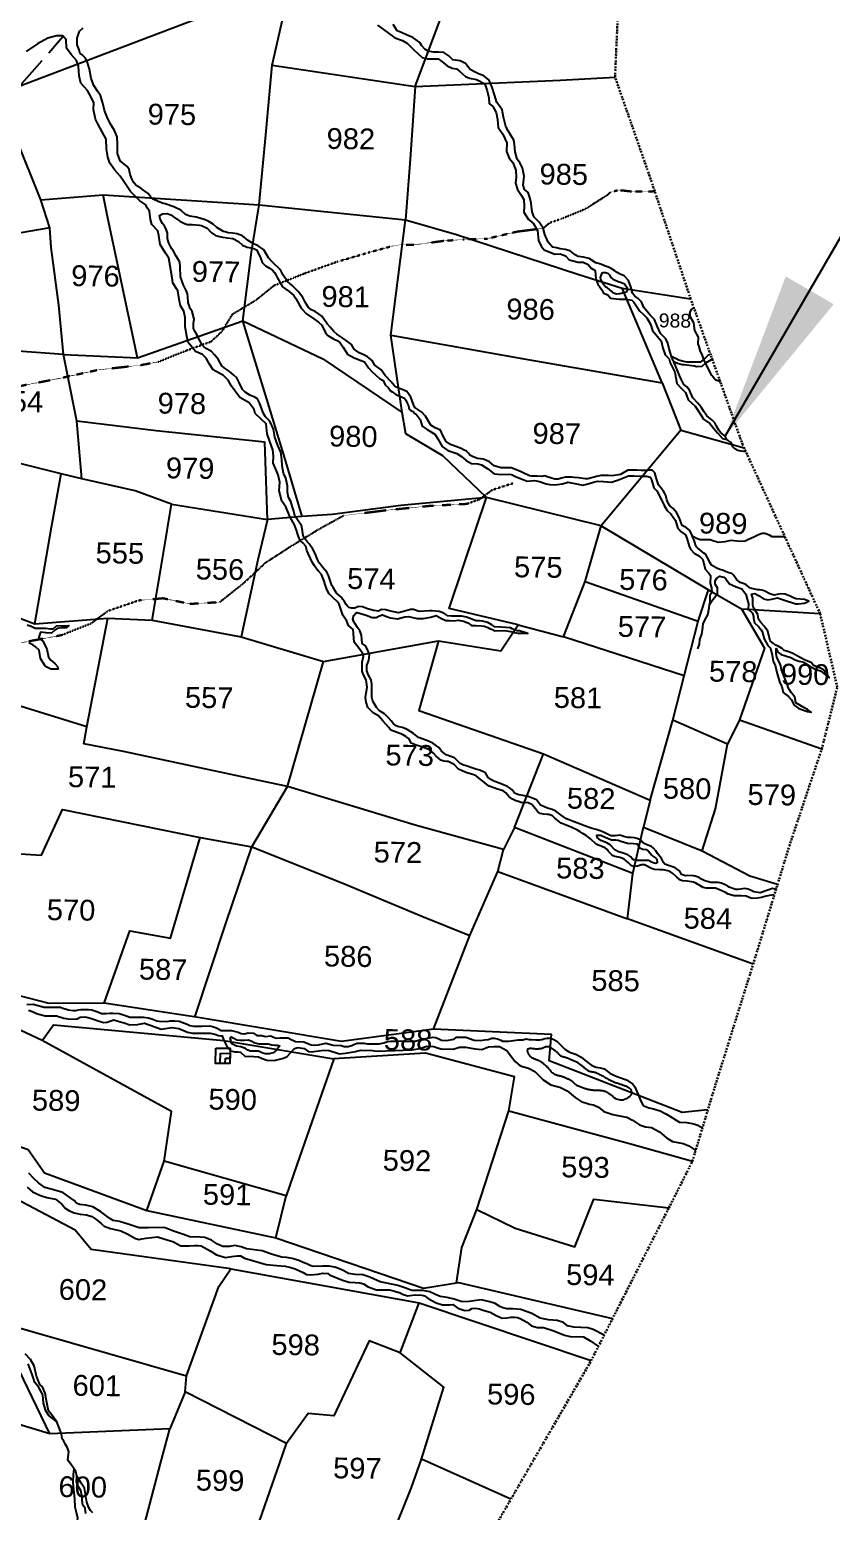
# Model space of a CAD drawing. Header units: inches. Extents: x 304037 to 460575, y 1453943 to 1639883.
# Drawn here: x 346819 to 347771, y 1594761 to 1596518 of the extents above; entities that cross this region are included whole.
import ezdxf

# ---------------------------------------------------------------- set-up
doc = ezdxf.new("R2010")
doc.units = ezdxf.units.IN
doc.header["$MEASUREMENT"] = 0
for name, pattern in [('ACAD_ISO02W100', [15, 12, -3]), ('ACAD_ISO07W100', [3, 0, -3]), ('BORDER', [1.75, 0.5, -0.25, 0.5, -0.25, 0, -0.25])]:
    doc.linetypes.add(name, pattern=pattern)
for name, color, linetype in [('CARTTRACK', 30, 'ACAD_ISO02W100'), ('NALA', 4, 'Continuous'), ('SQUAREWELL', 5, 'Continuous'), ('SURVEY_BND', 7, 'Continuous'), ('SURVEY_NO', 7, 'Continuous'), ('VILLAGE_AREA', 1, 'Continuous')]:
    doc.layers.add(name, color=color, linetype=linetype)
doc.layers.add('FOOTPATH', color=150, linetype='ACAD_ISO07W100', lineweight=30)
doc.layers.add('VILL_BOUNDARY', color=6, linetype='BORDER', lineweight=30)
doc.styles.get("Standard").update_dxf_attribs({"font": 'arial.ttf'})
doc.dimstyles.new('30M', dxfattribs={"dimtxt": 0.18, "dimasz": 200, "dimexe": 0.18, "dimexo": 0.0625, "dimgap": 0.09, "dimtad": 0, "dimtih": 1, "dimtoh": 1, "dimdec": 4, "dimzin": 0, "dimdsep": 46, "dimtxsty": 'Standard', "dimcen": 0.09, "dimadec": 0, "dimazin": 0, "dimtfac": 1, "dimtdec": 4, "dimtofl": 0, "dimtmove": 0, "dimatfit": 3, "dimfxl": 0, "dimtolj": 1, "dimtzin": 0, "dimarcsym": 0})

# ---------------------------------------------------------------- blocks, each defined once
blk = doc.blocks.new('KANUPURUPALLE')
at = {"layer": 'CARTTRACK'}
blk.add_lwpolyline([(450.05, -34.21), (452.28, -37.55), (456.58, -41.39), (461.87, -41.84), (487.24, -35.05), (502.21, -29.84), (525.63, -24.66), (560.06, -16.68), (584.14, -11.39), (601.44, -4.08), (624.38, 7.25), (627.94, 10.14), (640.44, 24.81), (641.73, 26.39)], dxfattribs=at)
at = {"layer": 'FOOTPATH', "ltscale": 0.001}
for points in [[(812.81, -15.99), (809.21, -16.13), (806.09, -16.13), (803.96, -15.93), (802.08, -15.89), (800, -16.45), (799.12, -17.29), (792.8, -21.4), (786.06, -24.26), (782.65, -25.5), (780.83, -27.09), (773.37, -28.14), (764.76, -30.29), (758.08, -30.61), (753.27, -31.01), (752.23, -31.09), (743.81, -32.34), (740.02, -32.34), (737.57, -32.75), (730.81, -34.69), (721.5, -37.55), (712.18, -41.03), (709.01, -42.36), (703.48, -44.61), (698.24, -48.95), (691.59, -53.04), (688.62, -58.05), (685.55, -61.01), (678.49, -63.67), (670.4, -67.05), (665.28, -68.07), (653.1, -69.6), (641.5, -72.31), (629.62, -74.77)], [(631.61, -148.54), (643.62, -146.12), (652.05, -142.63), (656.89, -138.96), (665.67, -135.83), (672.67, -135.11), (680.46, -136.63), (689.07, -136), (695.87, -130.44), (702.14, -124.44), (708.6, -120.14), (717.03, -114.81), (724.38, -110.6), (736.66, -108.9), (749.21, -107.47), (759.88, -106.75), (763.46, -105.41), (767.14, -102.63), (773.24, -100.57)]]:
    blk.add_lwpolyline(points, dxfattribs=at)
at = {"layer": 'NALA'}
for points in [[(850.49, -216.54), (849.48, -216.3), (847.88, -216.87), (845.9, -217.56), (844.06, -217.32), (843.36, -216.95), (842.43, -216.6), (841.53, -216.39), (839.53, -216.69), (838.87, -216.75), (837.99, -216.49), (836.98, -216.07), (836.56, -215.82), (835.63, -215.35), (834.76, -214.99), (833.82, -214.81), (833.09, -214.81), (831.67, -214.81), (830.62, -214.58), (829.96, -214.36), (828.99, -213.89), (828.27, -213.42), (827.18, -213.04), (826.66, -212.96), (824.96, -212.91), (824.33, -212.96), (823.19, -212.62), (822.66, -211.72), (821.93, -211.16), (821.38, -210.78), (820.57, -210.46), (819.09, -210.02), (818.32, -209.76), (817.98, -209.27), (817.39, -208.09), (816.18, -206.66), (815.68, -205.9), (814.96, -205.09), (814.4, -204.67), (813.38, -204.29), (812.53, -203.97), (811.81, -203.57), (811.31, -202.9), (810.26, -202.46), (809.48, -202.28), (808.52, -202.17), (807.61, -202.17), (806.72, -202.01), (805.25, -201.58), (803.95, -201.77), (802.66, -201.74), (801.94, -201.44), (800.97, -200.89), (799.83, -200.49), (798.41, -200.02), (797.22, -199.73), (795.06, -198.99), (794.36, -198.7), (791.3, -197.65), (789.61, -196.93), (788.31, -195.98), (786.77, -194.84), (785.67, -194.46), (784.3, -194.03), (782.26, -193.24), (781.15, -191.74), (778.7, -190.8), (777.14, -190.49), (775.95, -190.34), (774.76, -189.87), (774.03, -188.94), (773.3, -188.33), (772.66, -187.95), (771.73, -187.57), (770.1, -186.98), (768.76, -186.48), (768.06, -186.1), (767.07, -185.43), (766.27, -184.12), (764.62, -183.42), (763.49, -183.13), (762.34, -182.74), (760.95, -182.28), (759.75, -181.86), (758.93, -181.52), (757.3, -179.97), (754.93, -179.09), (753.56, -178.04), (752.78, -177.05), (750.97, -175.75), (749.26, -175.06), (746.84, -174.21), (745.42, -173.07), (743.55, -171.9), (742.16, -171.41), (741.14, -171.18), (740.39, -170.93), (739.57, -170.33), (738.9, -169.56), (738.17, -168.63), (736.92, -167.49), (735.53, -166.64), (734.67, -165.76), (733.59, -163.9), (733.26, -162.82), (733.26, -161.1), (733.24, -159.06), (732.95, -157.78), (732.16, -156.42), (731.7, -155.22), (731.7, -153.69), (732.24, -152.17), (732.46, -150.56), (731.83, -149.09), (731.26, -148.01), (730.25, -147.38), (730.03, -144.94), (729.57, -143.69), (728.89, -142.77), (728.18, -141.73), (727.69, -140.92), (727.5, -140.32), (727.75, -139.33), (728.24, -138.75), (728.73, -138.48), (731.26, -139.14), (733.06, -139.82), (734.2, -139.82), (735.18, -139.3), (736.03, -139.05), (737.2, -139.49), (738.35, -139.84), (740.36, -140.14), (742.41, -139.52), (743.5, -139.44), (746.03, -139.93), (747.75, -139.9), (749.99, -139.46), (751.52, -138.97), (752.85, -139.71), (754.3, -140.39), (755.33, -140.44), (756.56, -140.44), (757.87, -140.29), (759.41, -140.5), (760.61, -141.02), (761.74, -141.71), (762.97, -141.77), (764.55, -141.77), (765.47, -141.86), (766.37, -142.22), (766.91, -142.51), (767.81, -142.86), (768.48, -143.22), (771.15, -143.1), (773.07, -143.3), (774.12, -143.58), (775.08, -143.74), (776.21, -143.74), (777.93, -143.83), (776.47, -143.35), (775.42, -143.12), (774.92, -143.09), (774.33, -142.88), (773.39, -142.55), (772.97, -142.3), (771.5, -142.15), (770.16, -142.15), (768.42, -142.01), (767.52, -141.46), (766.41, -140.85), (764.84, -140.41), (764.03, -140.41), (763.04, -140.41), (760.25, -139.39), (758.89, -139.1), (757.4, -139.1), (755.88, -139.1), (754.81, -139.1), (753.63, -138.26), (752.36, -137.84), (750.33, -137.7), (749.57, -137.72), (746.59, -137.9), (744.89, -137.38), (744.08, -137.35), (742.74, -137.79), (741.63, -138.07), (740.6, -138.38), (737.94, -137.84), (736.93, -137.58), (735.74, -137.52), (734.82, -137.94), (733.53, -137.81), (731.62, -137.4), (730.22, -136.75), (729.05, -136.75), (728.05, -137.22), (727.07, -137.21), (726.29, -137), (725.85, -136.65), (725.48, -136.23), (724.98, -135.35), (724.56, -134.76), (724.2, -134.22), (723.82, -133.9), (722.65, -132.96), (722.32, -132.48), (721.65, -131.37), (721.33, -130.76), (720.62, -128.74), (720.29, -127.9), (719.79, -126.92), (718.51, -125.56), (718.01, -124.82), (717.59, -124.26), (717.08, -123.36), (716.35, -121.59), (715.68, -120.35), (714.57, -118.82), (714.07, -118.36), (713.49, -117.61), (712.96, -116.85), (712.71, -116.03), (712.59, -115.11), (712.29, -113.65), (711.87, -112.93), (711.1, -112.02), (710.39, -110.83), (710.01, -109.51), (709.64, -108.35), (709.16, -106.73), (708.42, -105.58), (708.15, -104.06), (708.15, -102.26), (707.57, -100.01), (706.94, -98.65), (706.5, -96.53), (706.37, -94.73), (706.04, -92.61), (705.2, -90.68), (704.26, -88.29), (703.84, -85.94), (702.79, -83.72), (701.5, -82.42), (700.89, -81.52), (700.39, -80.26), (699.7, -78.43), (699.11, -77.3), (698.19, -76.76), (697.12, -76.34), (695.59, -75.43), (694.78, -74.66), (693.81, -72.64), (693.08, -71.38), (692.25, -70.61), (690.82, -69.41), (689.4, -68.47), (688.77, -67.99), (687.67, -66.07), (686.56, -64.8), (685.68, -63.87), (684.38, -63.12), (683.44, -62.57), (682.98, -61.96), (681.87, -60.07), (681.43, -59), (680.91, -58.25), (680.45, -57.28), (680.43, -55.9), (680.53, -54.6), (679.97, -52.44), (679.34, -51.56), (678.77, -49.86), (678.69, -48.12), (678.58, -47.34), (678.19, -46.36), (677.79, -45.58), (677.35, -44.83), (676.43, -42.48), (676.37, -39.61), (676.2, -38.21), (675.78, -37.55), (675.17, -36.55), (674.36, -35.14), (673.88, -34.43), (673.48, -33.76), (672.94, -32.81), (672.56, -31.51), (672.54, -29.98), (672.29, -29.12), (671.8, -28.09), (671.11, -27.17), (670.36, -25.93), (670.2, -24.86), (670.99, -24.38), (672.35, -24.27), (673.42, -24.65), (674.19, -25.21), (676.08, -26.45), (677.46, -27.12), (678.32, -27.38), (679.64, -27.4), (680.71, -27.4), (681.73, -27.56), (682.3, -27.61), (683.92, -28.33), (685.18, -29.61), (686.41, -30.42), (687.9, -30.8), (689.8, -31.03), (691.39, -31.28), (693, -32.03), (694.24, -33.1), (695.54, -33.63), (696.65, -33.83), (697.53, -34.07), (698.26, -34.4), (698.63, -35.03), (699.45, -36.65), (699.93, -38.01), (700.95, -38.94), (702.11, -39.61), (702.92, -40.17), (703.55, -40.84), (703.91, -41.54), (704.31, -42.31), (705.95, -44.94), (707.8, -46.3), (709.16, -47.39), (709.83, -48.28), (711.33, -50.99), (712.88, -52.68), (715.08, -54.07), (716.38, -54.99), (717.4, -55.81), (718.51, -58.05), (719.18, -58.77), (720.6, -59.67), (722.42, -60.46), (723.62, -62.1), (724.87, -64.05), (726.88, -65.16), (729.79, -66.22), (731.04, -67.94), (732.05, -69.09), (734.24, -70.97), (735.25, -71.51), (735.92, -72.75), (736.71, -73.55), (737.42, -74.45), (737.91, -74.77), (738.94, -75.49), (740.81, -76.26), (741.48, -76.51), (741.92, -77.1), (742.32, -77.94), (742.73, -78.74), (742.92, -79.72), (743.47, -80.12), (744.01, -80.39), (744.26, -80.75), (744.95, -81.1), (746.06, -82.64), (746.67, -84.49), (748.17, -85.45), (750.42, -86.75), (751.3, -88.16), (752.59, -90.3), (754.24, -91.44), (756.76, -92.26), (758.14, -93.09), (759.55, -94.22), (761.05, -95.14), (762.89, -95.17), (763.99, -95.44), (765.77, -96.54), (767.66, -97.95), (769.78, -98.16), (771.67, -97.98), (772.59, -98.07), (773.97, -98.74), (775.26, -99.2), (777.16, -99.95), (779.29, -99.71), (780.73, -100.01), (782.7, -100.63), (783.69, -100.83), (784.94, -100.89), (785.89, -100.78), (787.26, -100.61), (788.68, -100.18), (788.83, -100.08), (788.92, -100.05), (791.84, -100.62), (793.13, -100.86), (794.42, -100.62), (796.27, -100.02), (797.41, -99.74), (799.13, -99.76), (801.49, -99.91), (803.47, -99.22), (806.37, -97.99), (807.92, -98.04), (810.05, -98.06), (811.54, -98.06), (812.63, -98.34), (813, -99.11), (813.66, -101.37), (814.59, -102.2), (815.46, -103.87), (816.71, -106.45), (817.59, -107.82), (818.75, -108.81), (820.06, -110.76), (820.67, -112.75), (821.7, -113.89), (823.01, -114.77), (823.4, -115.78), (824.09, -118.01), (824.5, -118.87), (825.55, -120.03), (827.16, -120.89), (828.13, -121.88), (828.86, -124.59), (829.76, -125.64), (830.41, -126.39), (830.31, -128.68), (830.76, -129.95), (830.84, -131.3), (830.24, -132.22), (830.24, -132.98), (830.24, -133.6), (830.22, -134.73), (831.17, -133.3), (831.73, -132.66), (832.44, -131.57), (832.46, -129.98), (831.77, -128.88), (831.79, -127.91), (832.18, -127.18), (833.04, -126.6), (833.77, -126.75), (834.27, -126.84), (834.78, -127.27), (835.17, -127.89), (835.84, -128.7), (836.59, -128.98), (837.84, -129.61), (839.43, -130.1), (840.67, -131.63), (841.06, -133.11), (841.47, -134.46), (841.32, -135.93), (842.59, -137.13), (842.93, -138.05), (842.96, -138.45), (843.21, -139.83), (844.39, -140.92), (845.17, -141.84), (845.47, -142.35), (846.08, -144.42), (847.21, -146.31), (847.91, -147.11), (848.44, -149.14), (848.75, -150.93), (849.36, -151.99), (849.89, -154.05), (850.78, -157.1), (851.38, -158.12), (851.76, -159.81), (853.36, -160.94), (854.11, -161.78), (854.98, -163.4), (856.36, -164.4), (858.82, -165.21), (859.9, -165.39), (858.84, -164.61), (857.76, -164.02), (855.49, -162.78), (855.17, -161.16), (854.57, -160.37), (854.09, -159.75), (853.55, -159), (853.06, -158.21), (853.06, -157.89), (851.22, -153.3), (851.03, -152.12), (850.6, -151.17), (849.81, -149.79), (849.57, -148.5), (849.57, -147.2), (850.08, -148.26), (851.03, -148.9), (852.35, -149.28), (853.87, -149.69), (855.08, -150.39), (856.17, -150.71), (857.3, -150.96), (858.22, -151.41), (859.19, -152.06), (861.08, -153.03), (862.49, -153.41), (865, -155.41), (863.3, -153.17), (862.22, -152.58), (860.41, -151.93), (859.76, -151.12), (858.22, -150.5), (857.6, -150.23), (854.38, -148.58), (853.25, -148.12), (851.95, -147.72), (851.3, -147.2), (850.19, -146.53), (849.52, -146.23), (848.38, -145.45), (847.81, -145.02), (847.08, -142.19), (846.05, -140.76), (845.03, -139.71), (844.38, -138.82), (844.14, -137.47), (843.41, -136.2), (842.76, -135.39), (842.73, -134.52), (842.67, -132.82), (842.23, -131.62), (843.27, -131.47), (844.53, -132.08), (845.78, -132.89), (847.01, -133.18), (848.15, -132.95), (849.77, -132.63), (851.51, -133.1), (855.08, -134.28), (855.78, -134.24), (857.49, -134.01), (858.54, -133.63), (858.82, -133.41), (857.59, -132.93), (855.2, -132.8), (854.36, -132.53), (853.39, -132.04), (851.99, -131.47), (850.51, -131.45), (848.8, -131.79), (847.56, -131.43), (846.14, -130.68), (845.59, -130.56), (844.68, -130.39), (844.01, -130.32), (841.93, -129.92), (841.17, -129.31), (840.62, -128.86), (839.84, -128.57), (839, -128.36), (837.86, -127.48), (837.08, -126.32), (836.49, -125.72), (835.39, -125.49), (833.83, -124.88), (833.05, -124.65), (832.37, -124.37), (831.95, -124.16), (830.66, -123.4), (830.11, -122.7), (829.65, -121.66), (829.29, -120.94), (829.06, -120.58), (828.84, -120.34), (828.4, -119.98), (827.7, -119.48), (826.52, -118.46), (826.25, -118.21), (825.95, -117.66), (825.49, -116.35), (825.27, -115.75), (824.77, -114.48), (824.11, -113.44), (823.31, -112.78), (822.38, -112.36), (822.02, -112.1), (821.69, -111.32), (821.12, -109.88), (820.3, -108.38), (819.39, -107.23), (818.37, -106.54), (817.87, -105.75), (817.53, -104.8), (817.23, -103.51), (816.94, -102.94), (816.37, -102.09), (816.13, -101.88), (815.08, -100.48), (814.55, -99.06), (814.28, -98.08), (813.94, -97.11), (813.12, -96.35), (812.42, -96.31), (811.53, -96.43), (810.01, -96.43), (808.76, -96.41), (807.52, -96.37), (806.1, -96.44), (804.03, -97.7), (801.62, -98.06), (800.46, -98), (799.49, -98), (798.43, -98), (797.14, -98.32), (794.65, -99.04), (794.01, -99.1), (791.96, -98.85), (790.7, -98.74), (789.91, -98.66), (788.24, -98.66), (787.08, -98.93), (786.07, -99.27), (785.16, -99.27), (783.91, -98.95), (782.96, -98.63), (782.28, -98.4), (781.31, -98.55), (780.06, -98.53), (778.54, -98.53), (777.82, -98.4), (776.15, -97.64), (775.43, -97.26), (774.29, -96.79), (772.49, -96.22), (769.66, -96.22), (767.61, -95.65), (766.21, -94.58), (764.52, -93.82), (762.74, -93.61), (761.48, -93.13), (760.55, -92.66), (760.14, -92.13), (759.53, -91.52), (758.66, -91.16), (757.99, -90.84), (754.91, -89.73), (753.69, -88.89), (752.71, -87.17), (752.04, -85.59), (750.43, -84.96), (749.19, -84.2), (747.65, -81.62), (746.59, -80.5), (745.36, -79.74), (744.5, -79.18), (744.1, -78.31), (743.3, -76.22), (742.14, -74.63), (740.82, -74.06), (739.77, -73.66), (738.88, -73.28), (738.44, -72.94), (737.61, -71.88), (735.87, -70.12), (734.62, -68.47), (732.78, -67.12), (732.07, -65.83), (730.69, -64.83), (729.61, -64.24), (728.28, -63.65), (726.77, -62.67), (725.99, -61.27), (724.45, -60.21), (723.45, -59.52), (721.78, -58.42), (720.87, -57.63), (719.8, -56.39), (718.89, -55.48), (717.31, -53.21), (715.39, -51.96), (714.37, -51.43), (713.44, -50.83), (712.53, -49.27), (711.77, -47.98), (710.47, -46.24), (708.67, -44.57), (707.34, -43.38), (706.09, -41.57), (705.29, -40.04), (702.95, -37.94), (701.79, -36.7), (700.38, -34.41), (698.69, -33.27), (697.35, -32.7), (695.87, -31.79), (694.22, -30.39), (692.67, -29.88), (691.24, -29.71), (690.05, -29.6), (689.17, -29.39), (688.72, -29.22), (686.74, -28.1), (685.64, -27.19), (684.22, -26.35), (683.34, -26.01), (681.79, -25.52), (680.74, -25.25), (678.94, -24.99), (677.65, -24.53), (676.32, -23.28), (674.25, -22.36), (671.75, -21.49), (671.01, -21.34), (669.74, -20.88), (668.33, -20.18), (667.61, -19.61), (666.85, -18.61), (665.9, -17.9), (665.16, -17.45), (664.65, -17.13), (663.37, -16.39), (662.59, -15.37), (662.02, -14.4), (661.59, -13.21), (661.24, -11.73), (660.71, -10.95), (659.74, -10.19), (658.64, -9.32), (657.83, -7.16), (657.79, -4.66), (657.64, -2.44), (656.88, -0.55), (655.57, 1.39), (654.69, 3.19), (653.94, 5.16), (653.42, 7.26), (652.66, 9.39), (651.83, 10.71), (650.75, 12.33), (649.91, 14.28), (649.42, 16.97), (648.81, 18.89), (648.26, 20.16), (647.33, 20.93), (646.72, 21.39), (646.42, 22.53), (645.75, 23.93), (645.77, 25.86), (646.43, 27.83), (647.45, 28.83)], [(732.22, 30.75), (735.07, 28.81), (737.29, 27.21), (739.5, 26.45), (740.99, 25.57), (742.84, 23.78), (745.27, 21.63), (746.85, 21.26), (748.7, 21.29), (749.92, 21.29), (750.93, 20.54), (752.51, 19.3), (753.93, 18.72), (755.24, 18.51), (756.12, 17.84), (757.82, 16.33), (758.94, 15.9), (760.98, 15.48), (763.41, 14.32), (764.13, 12.29), (764.65, 10.23), (764.75, 8.66), (765.81, 7.75), (766.79, 6.08), (767.18, 4.11), (767.48, 1.75), (768.79, -0.1), (769.98, -2.64), (769.98, -5.13), (770.74, -7.04), (771.8, -8.28), (772.65, -10.44), (772.8, -12.44), (772.68, -14.21), (773.23, -16), (774.47, -17.7), (775.08, -18.85), (775.23, -20.86), (775.17, -22.49), (776.57, -24.58), (777.88, -25.64), (779.15, -27.76), (779.46, -30.64), (780.31, -32.28), (781.22, -33.31), (784.28, -34.49), (785.77, -34.4), (787.38, -34.89), (788.44, -36.04), (791, -36.72), (792.43, -36.72), (793.92, -37.3), (794.83, -38.42), (795.92, -39.06), (796.14, -41.46), (796.75, -42.92), (797.96, -44.59), (798.48, -45.56), (799.69, -45.98), (800.45, -46.92), (803, -47.2), (804.85, -47.17), (806.64, -47.41), (807.25, -48.02), (808.99, -50.58), (809.87, -51.28), (811.06, -52.43), (812.12, -54.25), (812.7, -56.07), (814.06, -57.68), (815.22, -59), (815.8, -61.18), (816.5, -63.06), (817.59, -64.18), (817.92, -65.3), (819.29, -67.96), (819.9, -71.3), (821.11, -72.51), (822.48, -73.84), (823.3, -75.94), (825.34, -77.75), (827.16, -80.51), (827.71, -81.45), (829.56, -82.69), (830.78, -84.03), (831.81, -85.33), (833.26, -86.91), (834.57, -87.21), (834.08, -86.27), (832.72, -85.18), (832.17, -84.51), (831.5, -83.39), (831.02, -82.39), (830.23, -81.72), (828.71, -80.48), (827.86, -79.18), (827.07, -77.99), (826.04, -76.81), (824.64, -75.33), (823.63, -73.15), (822.81, -72.18), (821.96, -71.48), (821.18, -69.99), (820.66, -68.93), (819.6, -66.32), (818.32, -63.47), (817.62, -61.33), (817.16, -59.63), (816.56, -58.39), (815.07, -56.93), (814.16, -55.05), (813.28, -52.87), (811.97, -51.66), (810.08, -49.53), (809.42, -47.87), (808.44, -46.93), (807.44, -46.23), (806.8, -45.38), (806.29, -43.56), (805.59, -41.8), (804.31, -40.5), (803.19, -39.98), (802.31, -39.56), (801.58, -39.04), (800.58, -38.37), (799.82, -38.07), (798.58, -37.62), (797.57, -37.16), (796.15, -36.8), (794.17, -35.65), (792.56, -35.28), (791.01, -35.04), (790.1, -34.61), (788.7, -33.43), (787.24, -33.13), (785.82, -32.92), (784.72, -32.67), (783.6, -32.46), (782.28, -31.1), (781.28, -28.91), (780.83, -27.09), (779.61, -25.36), (778.15, -23.91), (777.55, -22.36), (777.24, -19.86), (776.82, -18.31), (776.36, -16.88), (775.3, -15.94), (774.87, -14.76), (775.12, -12.18), (774.6, -9.8), (773.81, -8.28), (773.02, -7.31), (772.44, -5.16), (772.17, -3.1), (772.02, -1.81), (771.26, -0.54), (770.32, 0.89), (769.62, 2.07), (768.95, 4.77), (768.52, 6.85), (767.88, 7.85), (766.91, 8.97), (766.28, 11.15), (765.58, 13.31), (764.63, 15.36), (763.14, 16.57), (761.6, 17.18), (760.41, 17.66), (759.14, 18.39), (757.77, 20.09), (756.19, 20.79), (754.08, 21.1), (752.93, 22.19), (751.47, 23.13), (749.98, 23.19), (748.5, 23.19), (747.01, 23.43), (745.98, 24.04), (745.1, 25.01), (744.52, 25.95), (742.49, 27.35), (740.88, 28.01), (739.45, 28.62), (737.93, 29.2), (736.77, 30.98)], [(850.02, -218.16), (848.63, -218.29), (847.72, -218.57), (846.35, -218.98), (845.22, -219.17), (844.06, -219.22), (843.27, -219.17), (841.95, -218.59), (840.46, -218.57), (839.44, -218.57), (838.42, -218.57), (836.72, -218.1), (835.89, -217.6), (834.16, -216.89), (833.03, -216.48), (831.52, -216.48), (830.31, -216.48), (829.48, -216.34), (828.55, -215.73), (827.36, -215.1), (826.65, -214.77), (824.81, -214.52), (823.48, -214.46), (822.96, -214.27), (822.49, -213.96), (821.78, -213.29), (820.72, -212.34), (819.71, -211.7), (817.93, -211.36), (816.87, -211.36), (815.42, -211.32), (814.51, -211.01), (812.52, -209.99), (811.61, -209.99), (810.43, -210.37), (809.41, -210.47), (808.7, -210.3), (807.86, -209.48), (807.21, -208.96), (806.62, -208.43), (805.42, -207.99), (803.88, -207.74), (803.45, -207.53), (803.08, -207.24), (802.5, -206.73), (802.08, -206.25), (801.65, -205.75), (801.05, -205.27), (800.55, -205.02), (799.91, -204.8), (799.06, -204.5), (798.48, -204.26), (796.83, -202.73), (795.56, -201.78), (794.42, -201.14), (793.86, -200.72), (793.01, -200.24), (791.36, -199.56), (789.3, -198.73), (788.33, -198.33), (786.51, -196.92), (785.77, -196.25), (784.73, -195.9), (784.26, -195.84), (783.26, -195.82), (782.24, -195.57), (781.48, -195.03), (780.88, -194.32), (779.82, -193.04), (778.75, -192.58), (777.54, -192.56), (776.94, -192.62), (776.17, -192.37), (775.2, -192.02), (774.17, -191.6), (773.11, -190.84), (772.26, -189.79), (771.44, -189.19), (770.48, -188.92), (769.78, -188.75), (767.39, -187.95), (766.73, -187.51), (765.92, -186.85), (764.8, -185.97), (764.2, -185.48), (763.62, -185), (762.67, -184.63), (760.88, -184.18), (759.62, -183.68), (758.48, -183.18), (757.27, -181.85), (755.47, -181.03), (755.03, -181.03), (754.25, -180.96), (753.42, -180.63), (752.06, -179.49), (751.21, -178.64), (750.05, -177.69), (748.81, -177.21), (747.52, -176.8), (746.21, -176.4), (744.76, -175.88), (744.19, -174.59), (743.23, -173.93), (742.22, -173.43), (740.68, -172.89), (739.92, -172.6), (738.86, -172.22), (738.16, -171.33), (736.54, -169.58), (735.22, -168.11), (733.66, -167.3), (732.18, -165.81), (731.62, -164.24), (731.41, -162.87), (731.82, -159.96), (731.56, -157.8), (730.66, -156.16), (730.33, -155.29), (730.35, -152.7), (730.73, -151), (730.35, -150.16), (729.11, -148.46), (727.91, -147.03), (727.74, -144.47), (727.64, -143.35), (726.28, -142.24), (725.74, -140.96), (724.56, -139.26), (723.48, -136.13), (722.93, -135.36), (721.69, -134.31), (720.58, -133.17), (719.9, -131.99), (719.31, -130.23), (719.06, -129.52), (718.31, -127.68), (717.39, -126.69), (716.8, -126.04), (716.21, -125.14), (715.56, -124.13), (713.99, -120.79), (713.68, -119.5), (712.72, -118.57), (711.95, -117.92), (711.45, -116.75), (711.17, -115.91), (710.9, -114.96), (710.32, -113.46), (708.97, -111.3), (707.74, -108.28), (706.55, -106.65), (705.78, -103.76), (705.89, -101.23), (705.36, -99.07), (704.62, -97.27), (703.94, -95.74), (703.94, -93.72), (703.75, -91.9), (702.88, -89.55), (702.06, -87.34), (701.77, -84.52), (700.22, -83.07), (698.48, -81.57), (698.24, -80.42), (696.74, -78.45), (694, -77.02), (691.55, -73.81), (690.65, -72.03), (689.28, -70.74), (686.22, -69.17), (685.14, -67.54), (684.14, -65.83), (683.08, -64.75), (681.11, -63.9), (678.95, -61.32), (678.5, -59.5), (678, -56.84), (678, -54.16), (677.6, -52.34), (676.62, -50.82), (676.28, -49.48), (675.78, -46.48), (675.36, -45.98), (674.33, -44.27), (674.12, -42.79), (673.03, -37.13), (672.01, -35.76), (670.47, -33.29), (670.08, -30.68), (669.74, -29.32), (667.99, -27.5), (667.64, -26.05), (667.31, -23.73), (666.56, -22.7), (666.19, -21.92), (664.46, -20.73), (661.71, -18.13), (659.75, -15.23), (658.7, -13.72), (657.15, -12.02), (655.67, -10.05), (655.07, -8.27), (654.64, -5.86), (654.48, -3.15), (653.34, -1.05), (652.09, 1.25), (651.37, 2.64), (650.74, 5.35), (650.81, 7.32), (650.14, 8.75), (648.93, 10.78), (646.97, 12.92), (646.44, 14.98), (646.25, 17.75), (645.69, 19.38), (644.13, 21.15), (642.73, 22.97), (642.57, 25.3), (641.61, 26.49), (639.82, 26.46), (637.28, 25.72), (634.39, 24.08), (631.16, 21.83)], [(633.63, -143.28), (634.77, -143.7), (635.99, -144.24), (637.69, -144.24), (639.03, -144.15), (640.37, -144.36), (641.15, -144.3), (642.14, -143.46), (645.63, -143.34), (644.91, -144), (643.57, -144.03), (642.25, -144.24), (641.63, -144.71), (640.67, -145.61), (639.18, -145.55), (637.54, -145.31), (637.03, -146.79), (637.66, -147.5), (638.34, -148.07), (639.42, -150.21), (639.93, -152.54), (640.64, -153.4), (641.78, -154.27), (642.58, -155.16), (642.73, -155.91), (640.61, -156), (639.51, -155.43), (638.85, -154.95), (637.6, -152.9), (637.15, -150.56), (636.01, -149.45), (635.33, -149.07), (634.16, -148.44)], [(634.99, -252.6), (636.83, -252.5), (637.9, -252.79), (640.02, -253.37), (642, -253.33), (644.7, -253.29), (645.38, -253.52), (647.05, -254.01), (648.31, -254.18), (649.13, -254.18), (649.98, -253.97), (650.73, -253.82), (651.86, -253.82), (652.85, -253.82), (653.79, -253.88), (654.6, -254.16), (655.5, -254.5), (656.59, -254.95), (657.94, -254.95), (658.86, -254.84), (659.88, -254.8), (661.66, -254.87), (663.24, -255.35), (664.71, -255.86), (666.7, -255.84), (668.8, -255.82), (670.04, -255.95), (671.15, -256.29), (672.52, -256.78), (673.22, -256.95), (675.49, -256.93), (676.37, -256.74), (677.74, -256.72), (679.02, -256.87), (681.29, -257.7), (682.06, -258.08), (683.15, -258.19), (683.98, -258.17), (685.56, -258.17), (687.61, -258.08), (688.64, -258.25), (689.77, -258.62), (691.14, -259.32), (691.87, -259.36), (693.47, -259.36), (694.14, -259.28), (696.02, -259.77), (696.89, -260.11), (697.84, -260.18), (698.88, -259.9), (700.44, -259.96), (701.45, -260.62), (702.84, -260.67), (703.86, -260.89), (705.44, -260.68), (706.08, -260.98), (706.98, -261.3), (708.07, -261.25), (708.93, -261.21), (710.44, -261.23), (711.11, -261.57), (712.63, -262.19), (715, -262.28), (716.18, -262.71), (717.16, -263.11), (717.99, -263.24), (719.19, -263.07), (721.32, -262.56), (723.42, -263.13), (725.73, -263.2), (726.65, -263.49), (727.84, -263.47), (728.85, -263.2), (729.43, -262.83), (730.37, -262.49), (731.39, -262.49), (732.42, -262.49), (733.23, -262.58), (734.15, -262.58), (734.75, -262.58), (735.44, -262.58), (736.72, -262.58), (738.02, -262.28), (739.22, -261.89), (740.21, -261.72), (741.21, -261.72), (741.94, -261.72), (742.9, -261.64), (744.31, -261.81), (745.82, -261.65), (747.1, -261.65), (748.07, -261.38), (749.52, -260.95), (750.85, -260.74), (752.17, -260.48), (752.99, -260.57), (753.91, -260.89), (754.7, -261.23), (756.11, -261.31), (758.31, -260.91), (758.94, -260.4), (760.31, -260.31), (761.62, -260.33), (764.08, -261.19), (765.77, -261.19), (767.03, -261.04), (768.14, -260.89), (769.19, -260.55), (769.85, -260.52), (770.83, -260.65), (771.73, -261.02), (772.29, -261.34), (774.04, -261.34), (775.39, -261.08), (776.79, -260.86), (778.12, -260.84), (779.1, -260.54), (779.81, -260.76), (780.51, -260.78), (781.88, -260.78), (782.97, -260.78), (783.61, -260.72), (784.43, -260.42), (785.15, -260.29), (786.05, -260.29), (786.8, -260.52), (787.93, -261.14), (789.54, -262.77), (790.27, -263.41), (791.29, -264.07), (791.89, -264.35), (793.6, -264.92), (795.03, -265.6), (796.01, -266.48), (797.32, -267.4), (798.07, -267.99), (799.33, -268.42), (800.5, -268.61), (801.66, -268.91), (803.28, -270.15), (804.48, -270.73), (805.89, -271.26), (808.14, -271.95), (809.96, -273.16), (810.52, -273.92), (811.2, -275.29), (811.63, -276.34), (812.29, -277.83), (812.87, -278.97), (813.21, -279.35), (814.71, -279.93), (816.08, -280.27), (817.98, -280.74), (819.6, -281.58), (820.73, -282.29), (822.57, -283.44), (823.62, -283.98), (825.67, -284.06), (827.71, -284.34), (828.86, -284.72), (830.2, -285.55)], [(805.01, -45.13), (803.13, -45.68), (802.17, -45.73), (801.62, -45.63), (801.13, -45.36), (800.87, -44.98), (799.58, -43.97), (799.12, -43.76), (798.76, -43.48), (798.29, -42.88), (798.03, -42.31), (797.64, -41.58), (797.56, -41.04), (797.8, -40.27), (798.01, -39.72), (798.26, -39.56), (798.96, -39.53), (799.64, -39.74), (800.1, -40.21), (800.38, -40.89), (801.05, -41.43), (801.58, -41.64), (802.64, -42.07), (803.57, -42.34), (804.42, -42.77), (805.01, -43.65), (805.3, -44.28), (805.3, -44.51), (805.01, -45.13)], [(645.22, -372.55), (642.93, -370.85), (642.09, -369.54), (641.35, -367.37), (641.11, -364.93), (639.97, -362.89), (638.79, -361.41), (637.98, -359.14), (636.83, -356.06)], [(832.44, -70.62), (831.92, -70.41), (831.29, -70.16), (830.77, -69.81), (830.47, -69.41), (830, -68.78), (828.76, -66.67), (827.57, -64.28), (827.09, -62.83), (826.65, -61.92), (826.18, -60.49), (825.88, -59.72), (826.02, -57.83), (824.87, -55.94), (824.59, -53.72), (823.65, -52.11), (823.42, -51), (823.77, -50.02), (824.56, -49.44)], [(829.51, -62.73), (828.85, -63.01), (828.43, -63.39), (827.7, -64.18), (826.53, -64.98), (826, -65), (824.12, -65.05), (822.79, -65.05), (821.38, -64.84), (820.42, -64.49), (818.32, -63.47)], [(830.26, -64.02), (830.01, -64.08), (829.23, -64.65), (828.1, -65.26), (827.07, -66.24), (827.07, -66.24), (825.5, -66.4), (824.97, -66.24), (821.97, -65.89), (821.41, -65.84), (820.07, -65.45), (819.02, -65.04)], [(840.12, -90.67), (838.73, -90.53), (837.79, -90.29), (836.91, -89.82), (836.34, -89.31), (835.97, -88.44), (835.66, -87.9), (834.57, -87.21)], [(851.69, -115), (850.39, -114.98), (849.07, -115.02), (848.03, -115.04), (847.18, -114.6), (845.86, -114.15), (845.12, -114.15), (844.1, -114.56), (842.9, -115.09), (840.97, -115.98), (840.2, -116.36), (838.93, -116.51), (836.93, -116.3), (836.1, -116.28), (834.35, -116.62), (832.58, -116.85), (831.17, -116.49), (830.15, -116.19), (828.66, -116.19), (827.24, -116.19), (826.17, -115.83), (825.56, -115.41), (824.95, -114.94)], [(827.04, -147.62), (827.5, -146.27), (827.54, -144.86), (828.12, -143.32), (828.27, -142.21), (828.43, -140.37), (829.04, -139.11), (829.81, -137.73), (830.15, -135.77), (830.22, -134.73)], [(816.14, -209.39), (815.73, -209.52), (815.24, -209.47), (814.53, -209.22), (814.14, -208.96), (813.59, -208.76), (812.96, -208.74), (812.11, -208.74), (811.42, -208.79), (810.45, -208.79), (809.38, -208.56), (808.92, -208.27), (808.48, -207.74), (807.61, -207.18), (805.97, -206.58), (804.96, -206.36), (803.92, -205.82), (802.56, -204.37), (801.52, -203.76), (799.77, -203.2), (798.73, -202.26), (798.65, -201.65), (799.12, -201.59), (799.75, -201.59), (800.16, -201.77), (801.03, -202.21), (802.85, -202.89), (804.09, -202.89), (804.77, -203.03), (805.55, -203.27), (807.47, -203.86), (809.24, -203.88), (810.26, -204.01), (811.04, -205.1), (811.96, -205.49), (812.94, -205.61), (813.47, -205.98), (814.05, -206.61), (814.44, -207.09), (814.81, -207.46), (815.4, -207.85), (815.73, -208.05), (815.98, -208.34), (816.14, -209.39)], [(802.69, -345.58), (799.55, -344.04), (797.97, -343.51), (793.96, -343.38), (792.11, -343.07), (790.92, -342.15), (789.07, -341.57), (786.6, -341.4), (784.22, -340.91), (781.75, -339.68), (778.54, -338.49), (776.16, -338.37), (774.52, -338.35), (773.35, -338.11), (772.51, -337.77), (771.17, -336.94), (769.64, -336.45), (767.13, -335.88), (764.97, -336.21), (763.03, -336.5), (761.32, -336.5), (759.33, -335.85), (757.29, -335.32), (755.3, -335.11), (753.97, -334.51), (752.31, -333.83), (750.22, -333.44), (748.63, -333.45), (747.05, -333.45), (745.09, -332.73), (743.03, -332.07), (739.86, -331.48), (737.92, -331.11), (735.97, -330.25), (734.94, -329.84), (732.95, -329.14), (730.72, -329.09), (728.76, -328.87), (727.39, -328.06), (726.19, -327.53), (724.85, -327.09), (723.14, -326.8), (721.25, -326.78), (718.59, -326.91), (717.72, -326.67), (716.77, -326.24), (715.69, -325.8), (714.41, -325.3), (712.52, -324.7), (710.86, -324.43), (709.53, -324.37), (707.77, -323.98), (706.21, -323.47), (703.77, -322.66), (699.28, -322.12), (697.76, -321.57), (695.87, -321.26), (694.37, -321.5), (692.49, -321.5), (690.91, -320.92), (689.19, -319.77), (687.22, -319.07), (685.85, -318.93), (682.95, -318.93), (681.06, -318.26), (678.13, -317.3), (675.73, -316.43), (673.45, -316.36), (670.89, -316.46), (668.3, -316.51), (665.33, -315.59), (662.58, -314.72), (660.79, -314.45), (659.97, -314.02), (658.97, -313.37), (657.09, -311.98), (654.85, -310.6), (652.76, -310.19), (650.95, -310.02), (650.08, -309.61), (649.41, -308.87), (647.76, -307.71), (646.13, -306.64), (642.75, -305.69), (640.91, -305.21), (639.11, -303.91), (637.69, -302.73), (636.28, -301.19)], [(635.48, -254.22), (636.91, -254.7), (637.84, -255.14), (640.39, -255.85), (642.41, -255.77), (643.6, -255.75), (645.71, -256.4), (647.65, -256.72), (649.55, -256.55), (650.47, -256.09), (651.76, -255.97), (653.08, -256.26), (654.27, -256.57), (655.9, -257.11), (657.19, -257.5), (658.21, -257.42), (659.3, -256.96), (660.13, -256.72), (661.71, -257.18), (663.19, -257.55), (664.82, -258.06), (666.98, -257.94), (668.98, -257.55), (672.02, -258.52), (673.82, -259.18), (676.86, -258.69), (678.9, -258.98), (681.43, -259.98), (682.87, -260.22), (686.04, -260.2), (688.01, -260.2), (689.32, -260.46), (690.35, -260.78), (691.12, -260.88), (691.44, -260.88), (691.95, -262.26), (692.68, -263.62), (693.27, -264.38), (693.97, -265.15), (695.16, -265.47), (696.06, -265.47), (696.74, -265.47), (698.14, -266.72), (699.4, -266.63), (702, -266.82), (703.05, -267.26), (704.43, -267.74), (706.53, -267.82), (708.84, -267.18), (710.15, -266.65), (712.32, -264.29), (713.4, -263.93), (715.08, -264.2), (716.44, -265.17), (717.87, -265), (720.82, -264.61), (722.35, -264.73), (725.34, -265.63), (727.02, -265.43), (729.89, -264.83), (731.47, -264.46), (734.85, -264.56), (736.13, -264.66), (741.29, -264.46), (746.18, -264.22), (748.49, -263.73), (750.51, -263.08), (752.45, -263.17), (753.53, -263.49), (754.64, -263.76), (758.11, -263.83), (759.84, -263.2), (761.64, -263.17), (764.36, -263.68), (766.33, -263.81), (768.23, -263.05), (769.79, -262.91), (771.44, -262.91), (773.53, -264), (774.9, -265.77), (775.94, -267.09), (777.47, -268.36), (779.83, -269.04), (781.68, -269.96), (784.13, -272.3), (786.37, -273.7), (788.95, -274.31), (791.06, -275.33), (793.4, -277.23), (795.19, -278.38), (797.54, -279.09), (798.74, -279.26), (800.22, -279.96), (801.73, -281.15), (804.36, -282.03), (806.71, -282.49), (808.42, -282.73), (810, -283.61), (812.03, -284.88), (813.78, -285.46), (815.51, -285.63), (817.89, -286.82), (819.93, -288.55), (821.59, -289.54), (824.68, -290.13), (826.32, -290.72), (828.35, -292.02)], [(708.1, -263.54), (707.65, -264.08), (707.15, -264.82), (706.24, -265.59), (705.02, -265.91), (703.87, -265.93), (703.19, -265.73), (701.98, -265.16), (700.82, -265.18), (699.62, -265.18), (698.86, -264.92), (698.21, -264.46), (697.64, -264.24), (696.82, -264.02), (695.65, -263.76), (694.25, -263.16), (693.71, -261.44), (694.07, -261.17), (694.96, -261.6), (695.69, -261.94), (696.78, -262.06), (697.8, -262.01), (698.93, -261.96), (699.82, -262.25), (700.88, -262.76), (702.02, -263.08), (702.6, -263), (703.49, -262.99), (704.68, -262.99), (705.75, -263.33), (706.64, -263.4), (707.34, -263.39), (707.72, -263.48), (708.1, -263.54), (708.1, -263.54), (708.1, -263.54)], [(807.17, -277.86), (806.58, -277.85), (806.08, -277.8), (805.67, -277.71), (805.33, -277.59), (805.05, -277.44), (804.81, -277.28), (804.6, -277.12), (804.42, -276.96), (804.24, -276.82), (804.07, -276.68), (803.91, -276.55), (803.75, -276.44), (803.6, -276.33), (803.45, -276.23), (803.31, -276.13), (803.17, -276.04), (803.04, -275.96), (802.9, -275.88), (802.78, -275.8), (802.65, -275.74), (802.53, -275.67), (802.41, -275.61), (802.29, -275.55), (802.18, -275.5), (802.06, -275.46), (801.95, -275.41), (801.85, -275.38), (801.74, -275.34), (801.63, -275.31), (801.53, -275.29), (801.42, -275.27), (801.31, -275.25), (801.2, -275.23), (801.09, -275.22), (800.98, -275.21), (800.86, -275.2), (800.74, -275.2), (800.62, -275.19), (800.5, -275.19), (800.38, -275.19), (800.25, -275.19), (800.12, -275.18), (799.98, -275.18), (799.85, -275.18), (799.7, -275.18), (799.55, -275.18), (799.39, -275.17), (799.23, -275.17), (799.05, -275.16), (798.87, -275.15), (798.69, -275.14), (798.5, -275.13), (798.3, -275.11), (798.11, -275.09), (797.91, -275.07), (797.71, -275.04), (797.52, -275.01), (797.33, -274.97), (797.14, -274.93), (796.96, -274.89), (796.78, -274.85), (796.6, -274.8), (796.44, -274.75), (796.28, -274.71), (796.12, -274.66), (795.98, -274.61), (795.84, -274.57), (795.71, -274.52), (795.57, -274.48), (795.45, -274.43), (795.32, -274.39), (795.2, -274.34), (795.07, -274.3), (794.95, -274.25), (794.83, -274.21), (794.71, -274.16), (794.6, -274.12), (794.48, -274.07), (794.38, -274.03), (794.28, -273.99), (794.18, -273.94), (794.09, -273.9), (794.01, -273.86), (793.93, -273.81), (793.85, -273.77), (793.78, -273.73), (793.71, -273.68), (793.64, -273.64), (793.57, -273.59), (793.5, -273.55), (793.43, -273.5), (793.37, -273.45), (793.3, -273.4), (793.23, -273.34), (793.17, -273.28), (793.1, -273.22), (793.04, -273.15), (792.97, -273.08), (792.91, -273.01), (792.84, -272.94), (792.76, -272.86), (792.67, -272.78), (792.57, -272.7), (792.47, -272.62), (792.35, -272.54), (792.21, -272.46), (792.07, -272.38), (791.91, -272.3), (791.75, -272.22), (791.58, -272.13), (791.4, -272.05), (791.22, -271.97), (791.04, -271.89), (790.85, -271.8), (790.67, -271.72), (790.48, -271.65), (790.29, -271.57), (790.1, -271.5), (789.91, -271.43), (789.73, -271.37), (789.55, -271.32), (789.37, -271.27), (789.2, -271.22), (789.04, -271.18), (788.88, -271.14), (788.73, -271.11), (788.58, -271.08), (788.45, -271.05), (788.33, -271.02), (788.21, -270.99), (788.11, -270.96), (788, -270.93), (787.9, -270.89), (787.8, -270.86), (787.7, -270.82), (787.59, -270.77), (787.49, -270.72), (787.37, -270.67), (787.26, -270.61), (787.14, -270.54), (787.03, -270.47), (786.92, -270.39), (786.81, -270.31), (786.71, -270.23), (786.61, -270.13), (786.53, -270.04), (786.44, -269.93), (786.36, -269.83), (786.28, -269.72), (786.19, -269.61), (786.11, -269.5), (786.02, -269.39), (785.92, -269.28), (785.82, -269.17), (785.71, -269.06), (785.59, -268.94), (785.47, -268.83), (785.35, -268.72), (785.22, -268.6), (785.08, -268.48), (784.94, -268.35), (784.8, -268.22), (784.66, -268.1), (784.51, -267.97), (784.37, -267.85), (784.22, -267.73), (784.07, -267.61), (783.93, -267.5), (783.78, -267.4), (783.64, -267.31), (783.5, -267.23), (783.37, -267.15), (783.23, -267.07), (783.1, -267), (782.96, -266.93), (782.83, -266.87), (782.7, -266.81), (782.57, -266.75), (782.44, -266.69), (782.31, -266.64), (782.19, -266.59), (782.06, -266.54), (781.93, -266.48), (781.81, -266.44), (781.69, -266.39), (781.56, -266.34), (781.44, -266.29), (781.33, -266.25), (781.21, -266.2), (781.11, -266.15), (781, -266.1), (780.9, -266.06), (780.81, -266.01), (780.72, -265.95), (780.64, -265.9), (780.56, -265.84), (780.48, -265.77), (780.4, -265.69), (780.32, -265.6), (780.25, -265.5), (780.17, -265.39), (780.09, -265.27), (780.01, -265.14), (779.93, -265.01), (779.86, -264.88), (779.79, -264.75), (779.73, -264.63), (779.67, -264.51), (779.63, -264.41), (779.59, -264.32), (779.57, -264.24), (779.55, -264.16), (779.53, -264.09), (779.52, -264.03), (779.52, -263.97), (779.52, -263.91), (779.52, -263.86), (779.53, -263.8), (779.54, -263.75), (779.55, -263.7), (779.56, -263.66), (779.57, -263.62), (779.58, -263.58), (779.58, -263.55), (779.59, -263.53), (779.6, -263.51), (779.6, -263.5), (779.61, -263.48), (779.63, -263.47), (779.64, -263.46), (779.67, -263.45), (779.7, -263.43), (779.74, -263.41), (779.79, -263.39), (779.85, -263.36), (779.91, -263.33), (779.99, -263.31), (780.07, -263.29), (780.16, -263.27), (780.26, -263.26), (780.37, -263.25), (780.48, -263.25), (780.6, -263.26), (780.73, -263.26), (780.86, -263.28), (781, -263.29), (781.13, -263.31), (781.27, -263.32), (781.42, -263.34), (781.56, -263.35), (781.7, -263.36), (781.85, -263.37), (782, -263.37), (782.16, -263.38), (782.31, -263.37), (782.48, -263.37), (782.64, -263.35), (782.81, -263.34), (782.97, -263.32), (783.14, -263.29), (783.3, -263.27), (783.44, -263.24), (783.58, -263.2), (783.71, -263.17), (783.82, -263.14), (783.92, -263.1), (784, -263.07), (784.08, -263.03), (784.15, -263), (784.21, -262.96), (784.27, -262.93), (784.33, -262.9), (784.39, -262.86), (784.45, -262.84), (784.51, -262.81), (784.57, -262.78), (784.64, -262.76), (784.71, -262.74), (784.78, -262.72), (784.86, -262.7), (784.95, -262.69), (785.03, -262.68), (785.12, -262.67), (785.2, -262.66), (785.28, -262.65), (785.36, -262.65), (785.43, -262.65), (785.48, -262.65), (785.53, -262.64), (785.57, -262.65), (785.6, -262.65), (785.63, -262.66), (785.67, -262.68), (785.71, -262.7), (785.77, -262.73), (785.84, -262.78), (785.93, -262.84), (786.04, -262.91), (786.17, -262.99), (786.3, -263.07), (786.44, -263.16), (786.59, -263.25), (786.74, -263.35), (786.88, -263.44), (787.02, -263.52), (787.16, -263.61), (787.29, -263.69), (787.42, -263.78), (787.55, -263.87), (787.68, -263.97), (787.8, -264.08), (787.93, -264.2), (788.07, -264.34), (788.2, -264.48), (788.34, -264.63), (788.48, -264.78), (788.62, -264.92), (788.76, -265.06), (788.9, -265.18), (789.04, -265.28), (789.18, -265.36), (789.31, -265.42), (789.45, -265.47), (789.59, -265.51), (789.74, -265.54), (789.88, -265.56), (790.03, -265.59), (790.18, -265.63), (790.34, -265.67), (790.51, -265.73), (790.68, -265.79), (790.86, -265.85), (791.04, -265.92), (791.23, -266), (791.43, -266.08), (791.64, -266.16), (791.85, -266.23), (792.08, -266.31), (792.31, -266.4), (792.54, -266.48), (792.78, -266.58), (793.01, -266.67), (793.24, -266.78), (793.47, -266.89), (793.7, -267.01), (793.92, -267.14), (794.13, -267.28), (794.34, -267.42), (794.54, -267.56), (794.73, -267.7), (794.91, -267.84), (795.09, -267.97), (795.25, -268.1), (795.41, -268.22), (795.56, -268.33), (795.71, -268.45), (795.85, -268.55), (795.98, -268.66), (796.11, -268.77), (796.24, -268.87), (796.37, -268.98), (796.49, -269.09), (796.62, -269.19), (796.75, -269.3), (796.88, -269.39), (797.02, -269.48), (797.17, -269.55), (797.33, -269.61), (797.49, -269.66), (797.67, -269.7), (797.85, -269.74), (798.04, -269.76), (798.23, -269.79), (798.43, -269.82), (798.64, -269.85), (798.84, -269.89), (799.05, -269.94), (799.25, -270.01), (799.47, -270.08), (799.68, -270.17), (799.91, -270.27), (800.14, -270.39), (800.38, -270.51), (800.64, -270.65), (800.9, -270.8), (801.18, -270.95), (801.47, -271.12), (801.77, -271.28), (802.06, -271.45), (802.37, -271.62), (802.67, -271.78), (802.97, -271.93), (803.26, -272.08), (803.55, -272.21), (803.84, -272.33), (804.11, -272.45), (804.39, -272.56), (804.66, -272.66), (804.92, -272.75), (805.18, -272.84), (805.43, -272.92), (805.67, -273), (805.91, -273.08), (806.14, -273.15), (806.37, -273.22), (806.6, -273.29), (806.81, -273.36), (807.03, -273.42), (807.23, -273.48), (807.44, -273.55), (807.63, -273.61), (807.82, -273.68), (808.01, -273.75), (808.18, -273.82), (808.35, -273.89), (808.5, -273.98), (808.65, -274.06), (808.79, -274.16), (808.92, -274.26), (809.03, -274.36), (809.14, -274.47), (809.24, -274.58), (809.32, -274.69), (809.4, -274.81), (809.46, -274.93), (809.51, -275.06), (809.56, -275.18), (809.59, -275.31), (809.62, -275.43), (809.63, -275.55), (809.64, -275.67), (809.63, -275.78), (809.62, -275.89), (809.6, -276), (809.57, -276.1), (809.53, -276.21), (809.48, -276.31), (809.42, -276.41), (809.34, -276.51), (809.26, -276.61), (809.16, -276.71), (809.04, -276.83), (808.88, -276.95), (808.67, -277.08), (808.41, -277.24), (808.08, -277.42), (807.67, -277.62), (807.17, -277.86)], [(654.05, -399.01), (653.78, -397.44), (653.08, -396.58), (652.86, -395.13), (652.86, -394.18), (652.46, -392.4), (651.82, -391.34), (651.47, -390.44), (651.24, -389.97), (651.31, -388.3), (650.94, -386.89), (649.95, -385.52), (649.22, -384.48), (648.85, -383.95), (648.61, -383.45), (648.87, -381.28), (648.43, -380.18), (647.86, -379.14), (647.37, -378.25), (646.94, -377.54), (646.64, -376.15), (645.34, -372.72), (644.01, -370.94), (642.85, -369.59), (642.21, -366.65), (641.79, -364.5), (641, -362.7), (640.28, -362), (639.28, -359.61), (638.54, -356.69), (637.5, -354.86), (635.88, -353.24)], [(635.8, -305.21), (637.37, -306.52), (639.74, -307.62), (641.52, -308.17), (644.05, -308.57), (645.86, -309.97), (646.83, -311.15), (647.97, -311.81), (649.51, -312.4), (651.2, -312.8), (653, -312.93), (654.61, -313.41), (655.71, -314.2), (657.29, -315.39), (658.21, -316.2), (660.04, -316.79), (660.87, -316.99), (663.02, -317.42), (665.04, -318.36), (667.26, -319.57), (668.34, -319.83), (669.06, -319.7), (670.34, -319.44), (673.59, -319.04), (675.44, -319.59), (676.71, -319.97), (677.99, -320.27), (680.33, -321.52), (682.77, -321.49), (684.24, -321.34), (685.3, -321.34), (686.25, -321.47), (688.77, -322.85), (690.64, -324.02), (693.26, -324.68), (695.04, -324.41), (696.66, -324.22), (697.56, -324.13), (698.77, -324.85), (705.03, -326.61), (708.11, -326.77), (710.46, -326.94), (712.16, -327.29), (713.36, -327.71), (715.67, -328.7), (716.66, -329.27), (717.83, -329.38), (720.05, -329.16), (721.32, -328.87), (722.77, -328.87), (723.32, -329.33), (727.07, -330.77), (728.99, -331.36), (730.7, -331.36), (732.08, -331.43), (733.12, -331.72), (734.48, -332.55), (736.88, -333.38), (738.42, -333.41), (739.67, -333.41), (740.77, -333.41), (742.09, -333.71), (743.71, -334.24), (744.37, -334.57), (745.91, -335.05), (748.08, -334.75), (749.95, -334.79), (750.72, -335.01), (751.84, -335.76), (754.17, -336.92), (756.01, -337.45), (757.97, -337.47), (758.98, -337.38), (760.38, -338.38), (762.49, -339.02), (763.67, -338.89), (764.46, -338.45), (765.52, -338.36), (766.64, -338.52), (767.37, -338.73), (769.76, -339.39), (771.54, -340.34), (773.28, -341.06), (774.53, -340.95), (775.85, -340.75), (776.88, -340.75), (777.63, -340.84), (778.38, -341.15), (780.37, -342.17), (781.73, -343.22), (783.47, -343.62), (785.23, -343.62), (787.87, -344.45), (789.65, -345.11), (791.29, -345.79), (792.92, -346.07), (796.79, -346.16), (798.91, -347.34), (801.07, -348.89)], [(652.67, -408.85), (652.3, -407.71), (652.3, -405.75), (652.27, -404.48), (651.69, -403.01), (651.53, -401.72), (651.72, -400.35), (651.32, -398.69), (650.89, -397.18), (650.8, -394.81), (650.28, -390.22), (650.28, -387.73), (650.49, -386.27)], [(656.06, -398.77), (655.39, -398.11), (654.89, -397.28), (654.26, -395.72), (653.55, -391.67), (652.57, -390.27), (651.31, -388.3)]]:
    blk.add_lwpolyline(points, dxfattribs=at)
at = {"layer": 'SQUAREWELL'}
for points in [[(689.62, -264.44), (693.78, -264.44), (693.78, -268.84), (689.62, -268.84)], [(691.01, -265.91), (693.78, -265.91), (693.78, -268.84), (691.01, -268.84)], [(692.44, -267.3), (693.78, -267.3), (693.78, -268.84), (692.44, -268.84)]]:
    blk.add_lwpolyline(points, close=True, dxfattribs=at)
at = {"layer": 'SURVEY_BND'}
for points in [[(414.02, -43.74), (447.01, -26.87), (481.94, -13.62), (498.35, -7.7), (505.89, -6.51), (544.74, -9.59), (583.56, -0.28), (622.84, 9.27), (669.77, 27.8), (707.09, 42.57), (742.98, 55.7), (783.64, 70.22), (801.95, 77.67)], [(702.08, 18.81), (743.33, 13.23), (750.35, 32.84), (760.34, 56.88), (762.11, 62.53)], [(635.94, -20.87), (653.91, -19.14), (698.82, -21.48), (700.49, -1.3), (702.08, 18.81), (707.09, 42.57)], [(743.33, 13.23), (742.24, -7.69), (741.11, -25.16), (755.83, -29.17), (771.21, -34.02), (791.22, -40.25), (803.76, -43.97), (823.58, -46.81)], [(743.33, 13.23), (785.18, 15.65), (800.92, 16.76)], [(638.59, -28.84), (635.94, -20.87), (628.44, -3.03), (622.84, 9.27)], [(643.1, -65.28), (664.39, -65.94), (655.17, -25.43), (653.91, -19.14)], [(664.39, -65.94), (694.6, -54.89), (696.79, -35.09), (698.82, -21.48)], [(694.6, -54.89), (717.82, -65.56), (740.93, -80.7), (737.36, -58.42), (741.11, -25.16)], [(698.82, -21.48), (741.11, -25.16)], [(643.1, -65.28), (641.48, -51.15), (639.04, -34.54), (638.59, -28.84), (619.65, -32.4), (602.5, -35.19)], [(606.63, -131.67), (617.89, -136.45), (635.85, -142.93), (640.31, -115.04), (642.89, -99.63), (625.03, -95.48), (608.63, -91.89), (605.18, -75.05), (602.21, -62.78), (602.5, -35.19), (589.73, -53.15), (574.46, -74.25), (573.26, -75.85)], [(737.36, -58.42), (776.36, -64.84), (815.7, -71.08), (803.76, -43.97)], [(765.55, -104.8), (740.88, -107.42), (721.08, -110.35), (712.48, -111.03), (707.22, -94.31), (701.83, -77.34), (694.6, -54.89)], [(648.85, -101.03), (647.2, -84.41), (643.1, -65.28), (616.59, -63.76), (602.21, -62.78)], [(815.7, -71.08), (821.22, -84.68), (839.59, -89.55)], [(821.22, -84.68), (798.63, -112.51), (765.55, -104.8), (752.79, -93.04), (742.05, -86.81), (740.93, -80.7)], [(712.48, -111.03), (702.46, -112.03), (701.43, -89.72), (670.02, -86.94), (647.2, -84.41)], [(635.85, -142.93), (656.9, -141.03), (669.68, -141.45), (672.54, -122.61), (674.76, -107.98), (664.24, -104.3), (648.85, -101.03), (642.89, -99.63)], [(702.46, -112.03), (699.87, -123.64), (695.39, -145.89), (719.23, -152.71), (752.24, -146.27), (770.26, -148.95), (775.14, -141.39), (755.17, -136.98), (762.78, -113.38), (765.55, -104.8)], [(674.76, -107.98), (702.46, -112.03)], [(775.14, -141.39), (788.26, -144.67), (794.26, -128.61), (798.63, -112.51)], [(798.63, -112.51), (829.82, -130.58), (839.45, -135.86), (862.12, -136.95)], [(794.26, -128.61), (827.04, -139.58), (829.82, -130.58)], [(839.45, -135.86), (846.22, -147.11), (839.32, -167.86), (835.93, -174.92), (820.11, -168.26), (823.22, -155.39), (827.04, -139.58)], [(651.22, -172.4), (656.9, -141.03)], [(669.68, -141.45), (695.39, -145.89)], [(823.22, -155.39), (788.26, -144.67)], [(752.24, -146.27), (746.86, -166.45), (782.91, -178.44), (813.87, -191.35), (820.11, -168.26)], [(709.34, -188.83), (719.23, -152.71)], [(618.69, -208.61), (638.66, -209.55), (644.58, -196.34), (684.32, -203.89), (699.27, -206.37), (709.34, -188.83), (697.96, -186.61), (661.9, -179.43), (650.46, -177.29), (651.22, -172.4), (630.66, -166.35)], [(839.32, -167.86), (863.13, -175.92)], [(813.87, -191.35), (812.09, -199.15), (829.06, -205.78), (832.77, -193.59), (835.93, -174.92)], [(809.18, -212.56), (774.86, -199.79), (782.91, -178.44)], [(774.86, -199.79), (771.75, -206.12), (746.24, -199.49), (709.34, -188.83)], [(844.2, -238.15), (807.75, -225.63), (809.18, -212.56), (812.09, -199.15)], [(657.35, -251.9), (664.43, -230.96), (676.18, -232.93), (684.32, -203.89)], [(683.49, -255.57), (692.07, -228.55), (699.27, -206.37)], [(699.27, -206.37), (725.61, -216.41), (748.53, -225.66), (762.38, -231), (770.27, -212.53), (771.75, -206.12)], [(829.06, -205.78), (842.91, -212.74), (850.93, -215.03)], [(770.27, -212.53), (807.75, -225.63)], [(752.27, -258.1), (762.38, -231)], [(831.7, -280.34), (824.32, -281.18), (785.77, -266.84), (786.39, -259.24), (752.27, -258.1), (725.83, -262.06), (683.89, -255.62), (657.35, -251.9), (641.47, -252.28), (623.38, -247.9), (617.42, -257.96)], [(591.45, -280.95), (612.81, -290.52), (616.87, -287.97), (635.94, -294.38), (640.76, -301.04), (670.4, -311.46), (675.22, -297.16), (677.13, -282.88), (639.58, -262.91), (628.65, -257.99)], [(639.58, -262.91), (642.83, -258.41), (691.95, -262.26), (723.71, -267.03), (713.5, -297.73), (710.51, -306.7), (675.22, -297.16)], [(774.33, -281.37), (775.8, -271.58), (750.07, -265.12), (723.71, -267.03), (723.71, -267.03)], [(765.49, -309.91), (774.33, -281.37), (809.21, -290.3), (827.46, -295.14)], [(609.7, -313.72), (626.96, -343.8), (682.44, -358.98), (691.44, -333.07), (694.8, -327.91), (654.49, -322.93), (649.79, -317.43), (627.62, -306.13), (617.49, -300.91)], [(670.4, -311.46), (707.67, -318.89), (710.51, -306.7)], [(759.96, -331.07), (761.36, -320.87), (765.49, -309.91), (776.61, -315.11), (793.85, -320.25), (799.19, -306.48), (820.87, -308.64)], [(707.67, -318.89), (750.45, -332.76), (760.54, -330.97), (805.05, -340.78)], [(694.8, -327.91), (749.28, -337.02), (799.06, -352.96)], [(776.45, -393.22), (750.52, -382.06), (756.7, -361.16), (744.01, -351.5), (749.28, -337.02)], [(682.18, -363.57), (677.89, -374.3), (643.28, -376.21), (632.94, -355.38), (626.96, -343.8)], [(744.01, -351.5), (735, -348.19), (725.13, -369.88), (717.68, -369.27), (711.56, -378.02), (682.18, -363.57), (682.44, -358.98)], [(643.28, -376.21), (634.08, -373.55), (611.63, -365.37), (599.07, -360.81), (590.05, -353.61)], [(627.82, -408.62), (650.2, -415.9), (653.7, -406.8), (669.62, -407.39), (675.37, -384.26), (677.89, -374.3)], [(669.62, -407.39), (698.56, -413.5), (701.41, -408.51), (709.76, -383.64), (711.56, -378.02)], [(701.41, -408.51), (723.69, -417.66), (735.93, -420.99), (747.75, -390.2), (750.52, -382.06)]]:
    blk.add_lwpolyline(points, dxfattribs=at)
at = {"layer": 'VILL_BOUNDARY'}
blk.add_lwpolyline([(644.57, -620.39), (652.17, -607.74), (672.31, -568.79), (682.95, -551.92), (706.96, -513.51), (715.57, -499.51), (728.07, -481.8), (736.54, -464.62), (749.21, -442.19), (766.94, -410.14), (799.06, -352.96), (820.87, -308.64), (827.46, -295.14), (833.54, -273.89), (844.2, -238.15), (854.17, -203.91), (863.13, -175.92), (867.36, -158.04), (862.12, -136.95), (839.13, -88.6), (823.58, -46.81), (811.25, -11.55), (800.92, 16.76), (802.11, 55.05)], dxfattribs=at)
blk.add_lwpolyline([(644.57, -620.39), (652.17, -607.74), (672.31, -568.79), (682.95, -551.92), (706.96, -513.51), (715.57, -499.51), (728.07, -481.8), (736.54, -464.62), (749.21, -442.19), (766.94, -410.14), (799.06, -352.96), (820.87, -308.64), (827.46, -295.14), (833.54, -273.89), (844.2, -238.15), (854.17, -203.91), (863.13, -175.92), (867.36, -158.04), (862.12, -136.95), (839.13, -88.6), (823.58, -46.81), (811.25, -11.55), (800.92, 16.76), (802.11, 55.05)], dxfattribs=at)
at = {"layer": 'SURVEY_NO'}
for s, height, p in [('975', 6, (666.37, 1.26)), ('982', 6, (718.04, -5.05)), ('985', 6, (779.55, -14.45)), ('977', 6, (679.7, -43.86)), ('976', 6, (644.98, -45.55)), ('981', 6, (717.17, -50.55)), ('986', 6, (770.51, -53.45)), ('988', 4, (814.48, -55.14)), ('554', 6, (623.38, -82.01)), ('978', 6, (670.37, -81.92)), ('980', 6, (719.92, -90.74)), ('987', 6, (778.53, -89.14)), ('979', 6, (673.01, -100.54)), ('989', 6, (826.85, -114.36)), ('555', 6, (653.09, -125.27)), ('556', 6, (682, -129.55)), ('575', 6, (773.73, -127.67)), ('574', 6, (725.68, -131.68)), ('576', 6, (804.09, -130.9)), ('577', 6, (803.85, -144.42)), ('578', 6, (830.32, -156.96)), ('990', 6, (851.05, -157.53)), ('557', 6, (679.4, -166.53)), ('581', 6, (785.7, -165.13)), ('573', 6, (737.4, -182.36)), ('571', 6, (645.99, -189.86)), ('580', 6, (817.49, -190.86)), ('579', 6, (841.9, -192.32)), ('582', 6, (789.87, -194.1)), ('572', 6, (734.38, -210.34)), ('583', 6, (787.03, -214.23)), ('570', 6, (640.42, -228.23)), ('584', 6, (823.98, -228.19)), ('586', 6, (720.47, -240.5)), ('587', 6, (667.19, -245)), ('585', 6, (797.62, -246.46)), ('588', 6, (738.05, -264.3)), ('589', 6, (636.87, -283.14)), ('590', 6, (687.73, -282.17)), ('592', 6, (738.2, -299.07)), ('593', 6, (789.67, -300.29)), ('591', 6, (686.5, -309.58)), ('594', 6, (791.49, -331.27)), ('602', 6, (645.32, -337.52)), ('598', 6, (706.84, -352.56)), ('601', 6, (649.7, -365.09)), ('596', 6, (769.17, -365.98)), ('597', 6, (725.1, -387.86)), ('600', 6, (646.03, -394.33)), ('599', 6, (685.6, -391.92))]:
    blk.add_text(s, height=height, dxfattribs=at).set_placement(p)

msp = doc.modelspace()

# ---------------------------------------------------------------- block references
at = {"layer": 'VILLAGE_AREA', "xscale": 4.11690545397391, "yscale": 4.116905454022344, "zscale": 4.116905453970031, "rotation": 359.2242586303323}
msp.add_blockref('KANUPURUPALLE', (344216, 1596437.2), dxfattribs=at)

# ---------------------------------------------------------------- leaders
msp.add_leader([(347644.7, 1596035.6), (347902.1, 1596479.8)], dimstyle='30M', override={"dimgap": 0.09, "dimtad": 0})

doc.saveas('drawing.dxf')
